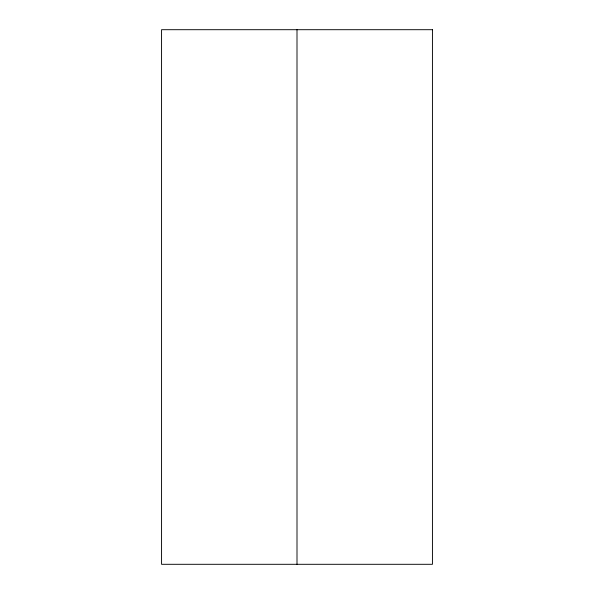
<?xml version="1.0" encoding="UTF-8"?>
<svg xmlns="http://www.w3.org/2000/svg" width="594" height="594" viewBox="0 0 594 594"><rect width="100%" height="100%" fill="white"/><g stroke="black" fill="none" stroke-linecap="round" stroke-linejoin="round"><path stroke-width="0.89" d="M297 29.7L297 564.3M432.432 29.7L161.568 29.7L161.568 564.3L432.432 564.3L432.432 29.7"/></g></svg>
